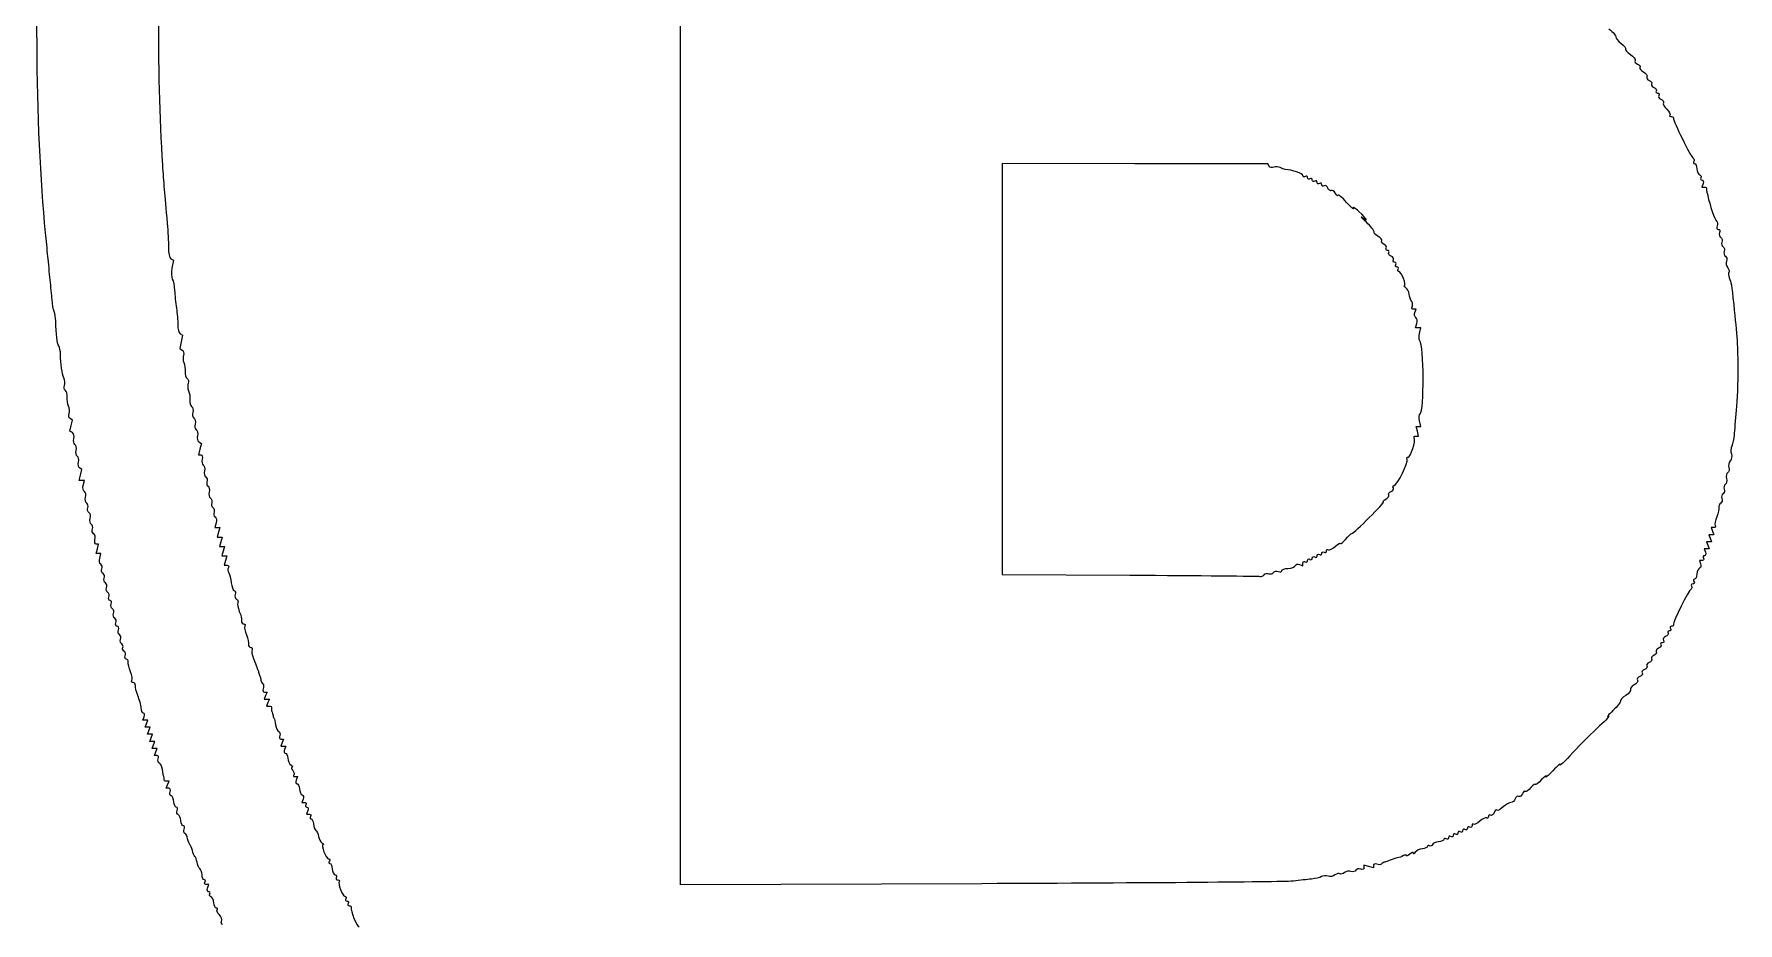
# Model space of a CAD drawing. Extents: x 13 to 550, y 14 to 551.
# Drawn here: x 13.2 to 217.9, y 174.6 to 281.4 of the extents above; entities that cross this region are included whole.
import ezdxf

# ---------------------------------------------------------------- set-up
doc = ezdxf.new("R2010")
doc.units = 0
doc.layers.get('0').update_dxf_attribs({"linetype": 'CONTINUOUS'})

msp = doc.modelspace()

# ---------------------------------------------------------------- linework, layer by layer
at = {"color": 7}
for p, q in [((90.875556, 179.186191), (90.875556, 284.465313)), ((145.48435, 265.839279), (129.54, 265.875206)), ((129.54, 265.875206), (129.54, 241.172266)), ((161.428701, 265.803324), (145.48435, 265.839279)), ((161.599564, 265.526859), (161.428701, 265.803324)), ((213.744282, 263.454444), (213.581832, 263.031111)), ((213.581832, 263.031111), (213.894249, 263.031111)), ((29.640609, 254.418846), (29.932878, 254.238196)), ((29.932878, 254.238196), (29.755135, 253.290747)), ((179.271501, 248.355556), (178.942427, 248.355556)), ((179.11252, 247.941253), (179.271501, 248.355556)), ((179.173073, 246.097778), (179.344684, 246.638459)), ((179.50491, 246.097778), (179.173073, 246.097778)), ((179.836747, 246.097778), (179.50491, 246.097778)), ((179.670179, 245.434132), (179.836747, 246.097778)), ((30.865659, 244.427728), (30.70536, 243.626245)), ((30.745571, 245.402523), (31.025959, 245.229239)), ((31.025959, 245.229239), (30.865659, 244.427728)), ((30.70536, 243.626245), (31.003689, 243.441869)), ((129.54, 241.172266), (129.54, 216.469299)), ((17.495706, 233.7146), (17.660721, 234.372065)), ((17.803551, 233.524326), (17.495706, 233.7146)), ((17.825735, 235.02953), (17.532971, 235.210463)), ((17.660721, 234.372065), (17.825735, 235.02953)), ((179.411559, 233.68), (179.263954, 234.244444)), ((179.263954, 234.244444), (179.550351, 234.244444)), ((179.559164, 233.115556), (179.411559, 233.68)), ((179.550351, 234.244444), (179.836747, 234.244444)), ((179.836747, 234.244444), (179.664004, 234.9327)), ((33.131554, 231.546033), (32.958811, 230.857778)), ((32.996451, 232.424563), (33.304297, 232.234288)), ((33.304297, 232.234288), (33.131554, 231.546033)), ((179.22737, 233.115556), (179.559164, 233.115556)), ((32.958811, 230.857778), (33.245208, 230.857778)), ((18.615913, 227.753333), (18.785268, 228.428098)), ((18.936428, 227.753333), (18.615913, 227.753333)), ((18.954624, 229.102864), (18.676029, 229.275047)), ((18.785268, 228.428098), (18.954624, 229.102864)), ((19.256943, 227.753333), (18.936428, 227.753333)), ((19.109411, 227.189171), (19.256943, 227.753333)), ((35.077259, 222.673051), (34.929727, 222.108889)), ((34.929727, 222.108889), (35.218443, 222.108889)), ((35.359554, 221.544444), (35.211949, 220.98)), ((35.218443, 222.108889), (35.50716, 222.108889)), ((35.50716, 222.108889), (35.359554, 221.544444)), ((214.73206, 221.262222), (214.428499, 221.262222)), ((214.428499, 221.262222), (214.590949, 220.838889)), ((215.039795, 222.108889), (214.710721, 222.108889)), ((214.710721, 222.108889), (214.873171, 221.685556)), ((215.035618, 221.262222), (214.73206, 221.262222)), ((214.873171, 221.685556), (215.035618, 221.262222)), ((20.655065, 219.004444), (20.802671, 219.568889)), ((20.950276, 220.133333), (20.66156, 220.133333)), ((20.802671, 219.568889), (20.950276, 220.133333)), ((35.211949, 220.98), (35.500666, 220.98)), ((35.641777, 220.415556), (35.494172, 219.851111)), ((35.494172, 219.851111), (35.782888, 219.851111)), ((35.500666, 220.98), (35.789382, 220.98)), ((35.789382, 220.98), (35.641777, 220.415556)), ((35.923999, 219.286667), (35.776394, 218.722222)), ((35.782888, 219.851111), (36.071604, 219.851111)), ((36.071604, 219.851111), (35.923999, 219.286667)), ((214.167616, 219.568889), (213.864055, 219.568889)), ((213.864055, 219.568889), (214.026504, 219.145556)), ((214.449838, 220.415556), (214.146277, 220.415556)), ((214.146277, 220.415556), (214.308727, 219.992222)), ((214.471174, 219.568889), (214.167616, 219.568889)), ((214.308727, 219.992222), (214.471174, 219.568889)), ((214.753396, 220.415556), (214.449838, 220.415556)), ((214.590949, 220.838889), (214.753396, 220.415556)), ((20.943782, 219.004444), (20.655065, 219.004444)), ((21.232499, 219.004444), (20.943782, 219.004444)), ((21.084966, 218.440282), (21.232499, 219.004444)), ((35.776394, 218.722222), (36.06511, 218.722222)), ((36.206221, 218.157778), (36.058616, 217.593333)), ((36.058616, 217.593333), (36.390411, 217.593333)), ((36.06511, 218.722222), (36.353826, 218.722222)), ((36.353826, 218.722222), (36.206221, 218.157778)), ((165.259345, 217.688386), (165.664444, 217.532938)), ((165.664444, 217.532938), (165.664444, 217.862009)), ((213.628684, 218.157778), (213.29961, 218.157778)), ((213.29961, 218.157778), (213.455061, 217.752676)), ((129.54, 216.469299), (144.850556, 216.393832)), ((161.000161, 216.452111), (161.000161, 216.452111)), ((41.024285, 201.93), (40.861835, 201.506667)), ((40.861835, 201.506667), (41.165396, 201.506667)), ((40.883174, 202.353333), (41.186732, 202.353333)), ((41.186732, 202.353333), (41.024285, 201.93)), ((41.306507, 201.083333), (41.144057, 200.66)), ((41.144057, 200.66), (41.456475, 200.66)), ((41.165396, 201.506667), (41.468954, 201.506667)), ((41.468954, 201.506667), (41.306507, 201.083333)), ((26.264385, 198.966667), (26.426833, 199.39)), ((26.567944, 198.966667), (26.264385, 198.966667)), ((26.871503, 198.966667), (26.567944, 198.966667)), ((26.709055, 198.543333), (26.871503, 198.966667)), ((26.546607, 198.12), (26.709055, 198.543333)), ((26.850166, 198.12), (26.546607, 198.12)), ((26.828829, 197.273333), (26.991277, 197.696667)), ((27.132388, 197.273333), (26.828829, 197.273333)), ((27.153726, 198.12), (26.850166, 198.12)), ((26.991277, 197.696667), (27.153726, 198.12)), ((27.111051, 196.426667), (27.273499, 196.85)), ((27.435948, 197.273333), (27.132388, 197.273333)), ((27.273499, 196.85), (27.435948, 197.273333)), ((42.85873, 196.708889), (43.162288, 196.708889)), ((43.162288, 196.708889), (42.999841, 196.285556)), ((27.414611, 196.426667), (27.111051, 196.426667)), ((27.393273, 195.58), (27.555722, 196.003333)), ((27.696833, 195.58), (27.393273, 195.58)), ((27.71817, 196.426667), (27.414611, 196.426667)), ((27.555722, 196.003333), (27.71817, 196.426667)), ((27.675496, 194.733333), (27.837944, 195.156667)), ((27.979055, 194.733333), (27.675496, 194.733333)), ((28.000392, 195.58), (27.696833, 195.58)), ((27.837944, 195.156667), (28.000392, 195.58)), ((42.999841, 196.285556), (42.837391, 195.862222)), ((42.837391, 195.862222), (43.140952, 195.862222)), ((43.140952, 195.862222), (43.44451, 195.862222)), ((43.44451, 195.862222), (43.282063, 195.438889)), ((29.086604, 190.782222), (29.249051, 191.205556)), ((29.390162, 190.782222), (29.086604, 190.782222)), ((29.411501, 191.628889), (29.099084, 191.628889)), ((29.249051, 191.205556), (29.411501, 191.628889)), ((44.53522, 192.193333), (44.855621, 192.193333)), ((44.855621, 192.193333), (44.693174, 191.77)), ((45.532842, 189.493991), (45.377391, 189.088889)), ((45.377391, 189.088889), (45.706465, 189.088889)), ((46.104285, 188.101111), (45.941835, 187.677778)), ((45.941835, 187.677778), (46.270909, 187.677778)), ((173.566667, 181.386988), (173.002222, 181.53459)), ((173.002222, 181.53459), (173.002222, 181.228294)), ((174.131111, 181.239358), (173.566667, 181.386988)), ((174.131111, 181.525362), (174.131111, 181.239358)), ((34.209279, 179.211111), (33.880205, 179.211111)), ((34.046829, 178.787778), (34.209279, 179.211111)), ((127.070556, 179.321855), (90.875556, 179.186191))]:
    msp.add_line(p, q, dxfattribs=at)
for points in [[(14.575561, 257.527778), (13.324402, 270.057993), (13.198528, 290.179486), (14.287786, 303.53)], [(28.897851, 302.542222), (28.004245, 292.636169), (27.883746, 276.723038), (28.618962, 265.712222)], [(202.423133, 282.061384), (202.92802, 281.634212), (203.311797, 281.185422), (203.275966, 281.064123)], [(203.275966, 281.064123), (203.240135, 280.942824), (203.521578, 280.599134), (203.901396, 280.300374)], [(203.901396, 280.300374), (204.28121, 280.001585), (204.521757, 279.686935), (204.435941, 279.60114)], [(204.435941, 279.60114), (204.350129, 279.515316), (204.607343, 279.230554), (205.007535, 278.968341)], [(205.007535, 278.968341), (205.407726, 278.706128), (205.664695, 278.377594), (205.578577, 278.23826)], [(205.578577, 278.23826), (205.49246, 278.098899), (205.619821, 277.908992), (205.861601, 277.816225)], [(205.861601, 277.816225), (206.103384, 277.723431), (206.234874, 277.540212), (206.153808, 277.409035)], [(206.153808, 277.409035), (206.07274, 277.277858), (206.267527, 277.030801), (206.586667, 276.86)], [(206.586667, 276.86), (206.905806, 276.689199), (207.091813, 276.427946), (207.000018, 276.279412)], [(207.000018, 276.279412), (206.908219, 276.130879), (207.030932, 275.933436), (207.272712, 275.84067)], [(207.272712, 275.84067), (207.514495, 275.747875), (207.641495, 275.557375), (207.554934, 275.417336)], [(207.554934, 275.417336), (207.468377, 275.27727), (207.595377, 275.08677), (207.837157, 274.994003)], [(207.837157, 274.994003), (208.078939, 274.901208), (208.206492, 274.711612), (208.120612, 274.572645)], [(208.120612, 274.572645), (208.034732, 274.433679), (208.106445, 274.32), (208.28, 274.32)], [(208.28, 274.32), (208.453544, 274.32), (208.516488, 274.192097), (208.419878, 274.035774)], [(208.419878, 274.035774), (208.32327, 273.879479), (208.442032, 273.675658), (208.683823, 273.582892)], [(208.683823, 273.582892), (208.925606, 273.490097), (209.056021, 273.305129), (208.97364, 273.171835)], [(208.97364, 273.171835), (208.891259, 273.038542), (209.071904, 272.681418), (209.375076, 272.378255)], [(209.375076, 272.378255), (209.678247, 272.075092), (209.852212, 271.752963), (209.761667, 271.662398)], [(209.761667, 271.662398), (209.671121, 271.571861), (209.745213, 271.497778), (209.926295, 271.497778)], [(209.926295, 271.497778), (210.107389, 271.497778), (210.228109, 271.402528), (210.194562, 271.286111)], [(210.194562, 271.286111), (210.114512, 271.00832), (212.305708, 266.586998), (212.584273, 266.464232)], [(212.584273, 266.464232), (212.702414, 266.412162), (212.727286, 266.253412), (212.639546, 266.111454)], [(28.618962, 265.712222), (28.763829, 263.542667), (28.861063, 262.345763), (29.192138, 258.656667)], [(162.190681, 265.411684), (161.959541, 265.322981), (161.693538, 265.374826), (161.599564, 265.526859)], [(162.938246, 265.367826), (162.758227, 265.480631), (162.421821, 265.500386), (162.190681, 265.411684)], [(163.547778, 265.147213), (163.392556, 265.15568), (163.118267, 265.254994), (162.938246, 265.367826)], [(165.664444, 264.403134), (165.664444, 264.644322), (164.360789, 265.102594), (163.547778, 265.147213)], [(165.946667, 264.301111), (165.791444, 264.205184), (165.664444, 264.251101), (165.664444, 264.403134)], [(166.228889, 264.16), (166.228889, 264.333538), (166.101889, 264.397038), (165.946667, 264.301111)], [(166.511111, 264.018889), (166.355889, 263.922962), (166.228889, 263.986462), (166.228889, 264.16)], [(166.793333, 263.877778), (166.793333, 264.051316), (166.666333, 264.114816), (166.511111, 264.018889)], [(212.639546, 266.111454), (212.551809, 265.969496), (212.58749, 265.853333), (212.718842, 265.853333)], [(212.718842, 265.853333), (212.850194, 265.853333), (212.979045, 265.569474), (213.005179, 265.22251)], [(213.005179, 265.22251), (213.031313, 264.875574), (213.186131, 264.547209), (213.349219, 264.492853)], [(213.349219, 264.492853), (213.512304, 264.438497), (213.573953, 264.277856), (213.486213, 264.135898)], [(213.486213, 264.135898), (213.398475, 263.99394), (213.457197, 263.877778), (213.616709, 263.877778)], [(167.075556, 263.736667), (166.920333, 263.640739), (166.793333, 263.704239), (166.793333, 263.877778)], [(167.357778, 263.595556), (167.357778, 263.769094), (167.230778, 263.832594), (167.075556, 263.736667)], [(167.64, 263.454444), (167.484778, 263.358517), (167.357778, 263.422017), (167.357778, 263.595556)], [(167.922222, 263.313333), (167.922222, 263.486872), (167.795222, 263.550372), (167.64, 263.454444)], [(168.206437, 263.173464), (168.05012, 263.076831), (167.922222, 263.139795), (167.922222, 263.313333)], [(168.659344, 262.909502), (168.566564, 263.151281), (168.362757, 263.270069), (168.206437, 263.173464)], [(169.063337, 262.615341), (168.933921, 262.53536), (168.752122, 262.667722), (168.659344, 262.909502)], [(169.589628, 262.260927), (169.429585, 262.535839), (169.192756, 262.695323), (169.063337, 262.615341)], [(169.893395, 262.043333), (169.886368, 261.888111), (169.74967, 261.986042), (169.589628, 262.260927)], [(170.910205, 261.196667), (170.357989, 261.817556), (169.900425, 262.198556), (169.893395, 262.043333)], [(213.616709, 263.877778), (213.776221, 263.877778), (213.833628, 263.687278), (213.744282, 263.454444)], [(213.894249, 263.031111), (214.06608, 263.031111), (214.191627, 262.935861), (214.173246, 262.819444)], [(214.173246, 262.819444), (214.154873, 262.703028), (214.170706, 262.512528), (214.208524, 262.396111)], [(214.208524, 262.396111), (214.246308, 262.279694), (214.296157, 262.089194), (214.319296, 261.972778)], [(171.709024, 260.491111), (171.82189, 260.258278), (171.462421, 260.575778), (170.910205, 261.196667)], [(172.394129, 260.08553), (171.904454, 260.541431), (171.596157, 260.723944), (171.709024, 260.491111)], [(172.790556, 259.358892), (173.569226, 258.810224), (173.368248, 259.178608), (172.394129, 260.08553)], [(214.319296, 261.972778), (214.522033, 260.952827), (215.176944, 259.036905), (215.361943, 258.922576)], [(29.192138, 258.656667), (29.275721, 257.725333), (29.345057, 256.431457), (29.346223, 255.781415)], [(173.284444, 258.811183), (172.741167, 259.30383), (172.518917, 259.550323), (172.790556, 259.358892)], [(174.204475, 257.659463), (174.241737, 257.800235), (173.827722, 258.318508), (173.284444, 258.811183)], [(215.434147, 258.365413), (215.346706, 258.137547), (215.411767, 257.951111), (215.578727, 257.951111)], [(215.361943, 258.922576), (215.489093, 258.844006), (215.521585, 258.59328), (215.434147, 258.365413)], [(14.853212, 254.705556), (14.778, 255.481667), (14.653057, 256.751667), (14.575561, 257.527778)], [(174.706269, 257.098715), (174.393022, 257.266355), (174.167216, 257.51869), (174.204475, 257.659463)], [(175.128414, 256.555409), (175.209482, 256.686586), (175.019516, 256.931075), (174.706269, 257.098715)], [(175.420621, 256.148219), (175.178839, 256.241014), (175.047348, 256.424232), (175.128414, 256.555409)], [(175.684567, 255.695337), (175.781174, 255.851632), (175.662412, 256.055453), (175.420621, 256.148219)], [(215.578727, 257.951111), (215.745684, 257.951111), (215.814114, 257.773452), (215.730791, 257.556339)], [(215.730791, 257.556339), (215.64747, 257.339197), (215.709398, 257.081133), (215.868433, 256.982835)], [(215.868433, 256.982835), (216.02746, 256.884565), (216.09096, 256.630565), (216.009545, 256.41839)], [(216.009545, 256.41839), (215.928132, 256.206244), (215.991623, 255.952244), (216.150656, 255.853946)], [(15.134829, 251.883333), (15.055153, 252.659444), (14.928425, 253.929444), (14.853212, 254.705556)], [(29.346223, 255.781415), (29.347352, 255.131344), (29.479861, 254.518188), (29.640609, 254.418846)], [(175.824444, 255.411111), (175.6509, 255.411111), (175.587956, 255.539014), (175.684567, 255.695337)], [(175.983832, 255.158466), (176.069712, 255.297432), (175.998, 255.411111), (175.824444, 255.411111)], [(176.267288, 254.737108), (176.025505, 254.829903), (175.897952, 255.0195), (175.983832, 255.158466)], [(176.531233, 254.284226), (176.627841, 254.440521), (176.509079, 254.644342), (176.267288, 254.737108)], [(176.671111, 254), (176.497567, 254), (176.434623, 254.127903), (176.531233, 254.284226)], [(176.812222, 253.717778), (176.908155, 253.873), (176.844655, 254), (176.671111, 254)], [(216.150656, 255.853946), (216.309682, 255.755676), (216.373182, 255.501676), (216.291767, 255.289502)], [(216.291767, 255.289502), (216.210354, 255.077355), (216.273846, 254.823355), (216.432878, 254.725057)], [(216.432878, 254.725057), (216.591904, 254.626787), (216.649853, 254.358309), (216.561656, 254.128468)], [(216.561656, 254.128468), (216.473459, 253.898626), (216.541392, 253.541784), (216.712645, 253.335451)], [(15.358908, 249.484444), (15.315341, 250.027722), (15.214506, 251.107222), (15.134829, 251.883333)], [(29.755135, 253.290747), (29.657373, 252.769652), (29.681266, 252.176308), (29.808224, 251.972205)], [(29.808224, 251.972205), (29.935181, 251.768102), (30.060951, 251.156611), (30.087711, 250.613333)], [(176.953333, 253.435556), (176.779789, 253.435556), (176.716289, 253.562556), (176.812222, 253.717778)], [(177.094444, 253.153333), (177.190377, 253.308556), (177.126877, 253.435556), (176.953333, 253.435556)], [(177.191292, 252.871111), (177.042092, 252.871111), (176.998511, 252.998111), (177.094444, 253.153333)], [(177.855874, 251.17346), (178.160511, 251.180233), (177.498542, 252.871111), (177.191292, 252.871111)], [(216.712645, 253.335451), (216.883886, 253.129119), (216.945904, 252.882202), (216.850465, 252.786755)], [(216.850465, 252.786755), (216.755023, 252.691307), (216.776907, 252.385491), (216.899092, 252.107164)], [(216.899092, 252.107164), (217.120504, 251.602804), (217.165871, 251.327243), (217.423788, 248.92)], [(30.087711, 250.613333), (30.114466, 250.070056), (30.211536, 249.117556), (30.303411, 248.496667)], [(178.004541, 250.949545), (177.814433, 251.070308), (177.747532, 251.171089), (177.855874, 251.17346)], [(178.436039, 250.177752), (178.388823, 250.481451), (178.194648, 250.828754), (178.004541, 250.949545)], [(178.742044, 249.272778), (178.620956, 249.466806), (178.483254, 249.874052), (178.436039, 250.177752)], [(15.609159, 248.073333), (15.515088, 248.306167), (15.402475, 248.941167), (15.358908, 249.484444)], [(15.798079, 246.944444), (15.788243, 247.3325), (15.703229, 247.8405), (15.609159, 248.073333)], [(30.303411, 248.496667), (30.395285, 247.875778), (30.46927, 246.964595), (30.467819, 246.471779)], [(178.942427, 248.355556), (178.761438, 248.355556), (178.691845, 248.482556), (178.787778, 248.637778)], [(178.787778, 248.637778), (178.883711, 248.793), (178.863128, 249.07875), (178.742044, 249.272778)], [(179.234917, 247.353074), (179.08016, 247.448719), (179.025082, 247.713387), (179.11252, 247.941253)], [(217.423788, 248.92), (217.825252, 245.17302), (217.919204, 243.726152), (217.92775, 241.158889)], [(16.163056, 243.938834), (15.97102, 244.244029), (15.838957, 245.331573), (15.798079, 246.944444)], [(30.467819, 246.471779), (30.466408, 245.97899), (30.591356, 245.49783), (30.745571, 245.402523)], [(179.344684, 246.638459), (179.43907, 246.935865), (179.389673, 247.257429), (179.234917, 247.353074)], [(16.375703, 242.951056), (16.371052, 243.315857), (16.275361, 243.760357), (16.163056, 243.938834)], [(179.710139, 244.562291), (179.596548, 244.676789), (179.578567, 245.069106), (179.670179, 245.434132)], [(179.752842, 235.78264), (180.251224, 236.090658), (180.212481, 244.055928), (179.710139, 244.562291)], [(16.776236, 240.100556), (16.553957, 240.605338), (16.390807, 241.766429), (16.375703, 242.951056)], [(31.003689, 243.441869), (31.16777, 243.340438), (31.230477, 243.071057), (31.143039, 242.843191)], [(31.143039, 242.843191), (31.055598, 242.615325), (31.08003, 242.206639), (31.197327, 241.935)], [(31.197327, 241.935), (31.314624, 241.663361), (31.384212, 241.167497), (31.351968, 240.833063)], [(16.834743, 239.192364), (16.922182, 239.420231), (16.895854, 239.828917), (16.776236, 240.100556)], [(31.351968, 240.833063), (31.319721, 240.49863), (31.422292, 240.145316), (31.579902, 240.047921)], [(31.579902, 240.047921), (31.737509, 239.950498), (31.794921, 239.684391), (31.707483, 239.456524)], [(217.92775, 241.158889), (217.932914, 239.606667), (217.847971, 237.384167), (217.738983, 236.22)], [(16.962324, 238.600968), (16.804715, 238.698391), (16.747304, 238.964498), (16.834743, 239.192364)], [(17.190258, 237.815826), (17.222503, 238.150259), (17.119933, 238.503573), (16.962324, 238.600968)], [(17.344899, 236.713889), (17.227601, 236.985528), (17.158013, 237.481392), (17.190258, 237.815826)], [(31.707483, 239.456524), (31.620042, 239.228658), (31.644474, 238.819972), (31.761771, 238.548333)], [(31.761771, 238.548333), (31.879069, 238.276694), (31.948656, 237.78083), (31.916412, 237.446397)], [(17.532971, 235.210463), (17.371951, 235.309974), (17.311748, 235.577832), (17.399187, 235.805698)], [(17.399187, 235.805698), (17.486626, 236.033564), (17.462196, 236.44225), (17.344899, 236.713889)], [(31.916412, 237.446397), (31.884166, 237.111963), (31.980361, 236.7626), (32.130176, 236.670003)], [(32.130176, 236.670003), (32.279991, 236.577406), (32.339926, 236.262108), (32.263365, 235.969358)], [(32.263365, 235.969358), (32.186804, 235.676581), (32.250298, 235.359081), (32.404476, 235.263803)], [(179.664004, 234.9327), (179.568994, 235.311244), (179.608974, 235.693712), (179.752842, 235.78264)], [(217.738983, 236.22), (217.629991, 235.055833), (217.508946, 233.722333), (217.469997, 233.256667)], [(17.972193, 232.801753), (18.048754, 233.09453), (17.97287, 233.419678), (17.803551, 233.524326)], [(32.404476, 235.263803), (32.558649, 235.168496), (32.622149, 234.850996), (32.545587, 234.558247)], [(32.545587, 234.558247), (32.469026, 234.26547), (32.53252, 233.94797), (32.686698, 233.852692)], [(32.686698, 233.852692), (32.840871, 233.757385), (32.904371, 233.439885), (32.827809, 233.147136)], [(18.113304, 232.096197), (17.959131, 232.191504), (17.895631, 232.509004), (17.972193, 232.801753)], [(18.254415, 231.390642), (18.330977, 231.683419), (18.267476, 232.000919), (18.113304, 232.096197)], [(18.395526, 230.685086), (18.241353, 230.780392), (18.177853, 231.097892), (18.254415, 231.390642)], [(32.827809, 233.147136), (32.751248, 232.854359), (32.827245, 232.529211), (32.996451, 232.424563)], [(178.300436, 230.575556), (178.608411, 230.575556), (179.243815, 232.552099), (179.041219, 232.8799)], [(179.041219, 232.8799), (178.961116, 233.009525), (179.044888, 233.115556), (179.22737, 233.115556)], [(217.183837, 231.916111), (217.065403, 231.644472), (217.047778, 231.215636), (217.144673, 230.963131)], [(217.469997, 233.256667), (217.431044, 232.791), (217.302272, 232.18775), (217.183837, 231.916111)], [(18.536637, 229.97953), (18.613199, 230.272308), (18.549698, 230.589808), (18.395526, 230.685086)], [(18.676029, 229.275047), (18.522802, 229.369761), (18.460076, 229.686781), (18.536637, 229.97953)], [(33.245208, 230.857778), (33.402727, 230.857778), (33.468931, 230.618115), (33.392327, 230.325196)], [(33.392327, 230.325196), (33.315727, 230.03225), (33.379204, 229.714637), (33.533365, 229.619358)], [(33.533365, 229.619358), (33.687537, 229.524052), (33.751037, 229.206552), (33.674476, 228.913803)], [(176.629212, 227.188889), (176.984287, 227.188889), (178.395243, 230.015175), (178.198825, 230.332986)], [(178.198825, 230.332986), (178.116371, 230.466392), (178.162097, 230.575556), (178.300436, 230.575556)], [(216.843878, 229.318199), (216.932075, 229.088357), (216.871705, 228.818412), (216.709755, 228.718308)], [(217.002185, 230.120049), (216.826919, 229.908862), (216.755681, 229.548041), (216.843878, 229.318199)], [(217.144673, 230.963131), (217.241572, 230.710599), (217.177451, 230.331236), (217.002185, 230.120049)], [(33.674476, 228.913803), (33.597915, 228.621026), (33.667787, 228.299574), (33.829758, 228.19947)], [(33.829758, 228.19947), (33.991722, 228.099366), (34.05763, 227.843898), (33.976214, 227.631724)], [(33.976214, 227.631724), (33.894801, 227.419577), (33.951915, 227.1695), (34.103158, 227.076056)], [(216.41871, 227.301721), (216.267476, 227.208278), (216.210354, 226.9582), (216.291767, 226.746054)], [(216.554473, 228.003975), (216.631035, 227.711226), (216.569939, 227.395193), (216.41871, 227.301721)], [(216.709755, 228.718308), (216.547787, 228.618203), (216.477912, 228.296752), (216.554473, 228.003975)], [(19.242193, 226.451753), (19.08802, 226.547059), (19.028268, 226.878868), (19.109411, 227.189171)], [(19.383304, 225.746197), (19.459865, 226.038974), (19.396365, 226.356474), (19.242193, 226.451753)], [(19.519069, 225.043944), (19.367836, 225.137416), (19.306742, 225.453448), (19.383304, 225.746197)], [(34.103158, 227.076056), (34.254389, 226.982584), (34.315482, 226.666552), (34.238921, 226.373803)], [(34.238921, 226.373803), (34.162359, 226.081026), (34.232232, 225.759574), (34.394202, 225.65947)], [(34.394202, 225.65947), (34.556167, 225.559366), (34.622074, 225.303898), (34.540658, 225.091724)], [(171.539543, 221.403333), (171.801762, 221.403333), (175.597007, 225.212289), (175.34437, 225.221913)], [(175.34437, 225.221913), (175.220356, 225.226711), (175.343806, 225.361444), (175.618713, 225.521492)], [(175.618713, 225.521492), (175.893617, 225.681512), (176.053095, 225.918353), (175.973113, 226.04778)], [(175.973113, 226.04778), (175.893129, 226.177179), (176.025505, 226.358986), (176.267288, 226.451781)], [(176.267288, 226.451781), (176.509068, 226.544547), (176.627841, 226.748368), (176.531233, 226.904663)], [(176.531233, 226.904663), (176.434623, 227.060986), (176.478712, 227.188889), (176.629212, 227.188889)], [(216.009545, 225.617165), (216.09096, 225.40499), (216.032743, 225.154264), (215.880191, 225.059974)], [(216.150656, 226.18161), (215.991632, 226.083312), (215.928132, 225.829312), (216.009545, 225.617165)], [(216.291767, 226.746054), (216.373182, 226.533879), (216.309688, 226.279879), (216.150656, 226.18161)], [(19.64601, 224.488276), (19.727424, 224.700423), (19.670301, 224.9505), (19.519069, 225.043944)], [(19.792468, 223.92053), (19.630502, 224.020634), (19.564596, 224.276102), (19.64601, 224.488276)], [(19.947748, 223.206197), (20.02431, 223.498974), (19.954434, 223.820426), (19.792468, 223.92053)], [(20.083513, 222.503944), (19.932281, 222.597416), (19.871187, 222.913448), (19.947748, 223.206197)], [(34.540658, 225.091724), (34.459246, 224.879577), (34.522737, 224.625577), (34.68177, 224.527279)], [(34.68177, 224.527279), (34.840796, 224.42901), (34.904296, 224.17501), (34.822881, 223.962835)], [(34.822881, 223.962835), (34.741468, 223.750688), (34.798581, 223.500611), (34.949824, 223.407168)], [(34.949824, 223.407168), (35.101056, 223.313696), (35.158401, 222.983354), (35.077259, 222.673051)], [(215.378795, 223.425766), (215.197571, 222.985866), (215.121199, 222.509616), (215.20908, 222.367433)], [(215.655553, 224.557054), (215.684563, 224.374738), (215.560021, 223.865638), (215.378795, 223.425766)], [(215.880191, 225.059974), (215.72763, 224.965683), (215.626544, 224.739369), (215.655553, 224.557054)], [(20.210455, 221.948276), (20.291869, 222.160423), (20.234746, 222.4105), (20.083513, 222.503944)], [(20.356912, 221.38053), (20.194947, 221.480634), (20.129041, 221.736102), (20.210455, 221.948276)], [(20.512119, 220.665915), (20.588721, 220.958862), (20.518879, 221.280426), (20.356912, 221.38053)], [(170.785649, 220.697778), (171.108426, 221.085833), (171.44768, 221.403333), (171.539543, 221.403333)], [(215.20908, 222.367433), (215.296964, 222.225221), (215.220793, 222.108889), (215.039795, 222.108889)], [(20.66156, 220.133333), (20.502766, 220.133333), (20.435518, 220.372996), (20.512119, 220.665915)], [(167.922222, 219.004444), (167.922222, 219.177983), (168.049222, 219.241483), (168.204444, 219.145556)], [(168.204444, 219.145556), (168.359667, 219.049628), (168.486667, 219.113128), (168.486667, 219.286667)], [(168.486667, 219.286667), (168.486667, 219.460205), (168.594433, 219.535587), (168.726149, 219.454194)], [(168.726149, 219.454194), (168.857862, 219.372801), (169.238862, 219.560733), (169.572816, 219.871854)], [(169.572816, 219.871854), (169.906767, 220.182976), (170.184225, 220.337352), (170.18939, 220.214896)], [(170.18939, 220.214896), (170.194554, 220.092411), (170.462871, 220.309722), (170.785649, 220.697778)], [(214.026504, 219.145556), (214.11585, 218.912722), (214.058444, 218.722222), (213.898932, 218.722222)], [(21.212402, 217.706166), (21.06117, 217.799638), (21.003824, 218.129979), (21.084966, 218.440282)], [(21.339344, 217.150498), (21.420758, 217.362645), (21.363635, 217.612722), (21.212402, 217.706166)], [(21.480455, 216.586054), (21.32143, 216.684324), (21.25793, 216.938324), (21.339344, 217.150498)], [(36.390411, 217.593333), (36.572896, 217.593333), (36.643714, 217.466333), (36.547781, 217.311111)], [(36.547781, 217.311111), (36.451848, 217.155889), (36.46792, 216.875896), (36.583499, 216.688868)], [(163.124645, 216.928136), (163.124752, 217.061175), (163.470102, 217.190038), (163.892086, 217.214563)], [(163.892086, 217.214563), (164.314073, 217.239116), (164.703187, 217.39067), (164.75679, 217.55148)], [(164.75679, 217.55148), (164.810389, 217.71229), (165.03654, 217.773899), (165.259345, 217.688386)], [(165.664444, 217.862009), (165.664444, 218.042998), (165.791444, 218.112594), (165.946667, 218.016667)], [(165.946667, 218.016667), (166.101889, 217.920739), (166.228889, 217.984239), (166.228889, 218.157778)], [(166.228889, 218.157778), (166.228889, 218.331316), (166.355889, 218.394816), (166.511111, 218.298889)], [(166.511111, 218.298889), (166.666333, 218.202962), (166.793333, 218.266462), (166.793333, 218.44)], [(166.793333, 218.44), (166.793333, 218.613538), (166.920333, 218.677038), (167.075556, 218.581111)], [(167.075556, 218.581111), (167.230778, 218.485184), (167.357778, 218.548684), (167.357778, 218.722222)], [(167.357778, 218.722222), (167.357778, 218.895761), (167.484778, 218.959261), (167.64, 218.863333)], [(167.64, 218.863333), (167.795222, 218.767406), (167.922222, 218.830906), (167.922222, 219.004444)], [(213.331606, 217.25461), (213.178207, 217.203472), (213.031316, 216.877759), (213.005179, 216.530823)], [(213.455061, 217.752676), (213.54056, 217.529862), (213.485005, 217.305749), (213.331606, 217.25461)], [(213.783333, 218.44), (213.879266, 218.284778), (213.809665, 218.157778), (213.628684, 218.157778)], [(213.898932, 218.722222), (213.73942, 218.722222), (213.6874, 218.595222), (213.783333, 218.44)], [(21.621566, 216.02161), (21.70298, 216.233756), (21.639479, 216.487756), (21.480455, 216.586054)], [(21.762677, 215.457165), (21.603652, 215.555435), (21.540152, 215.809435), (21.621566, 216.02161)], [(21.903788, 214.892721), (21.985202, 215.104867), (21.921701, 215.358867), (21.762677, 215.457165)], [(36.583499, 216.688868), (36.699074, 216.501867), (36.835755, 215.962117), (36.887232, 215.489423)], [(36.887232, 215.489423), (36.938709, 215.016757), (37.098506, 214.590037), (37.242338, 214.541213)], [(144.850556, 216.393832), (153.271361, 216.352318), (160.312365, 216.287745), (160.497232, 216.250294)], [(160.497232, 216.250294), (160.682099, 216.212843), (160.908416, 216.303662), (161.000161, 216.452111)], [(161.000161, 216.452111), (161.091903, 216.60056), (161.340552, 216.655396), (161.552712, 216.574003)], [(161.552712, 216.574003), (161.764876, 216.492582), (162.018876, 216.555941), (162.117157, 216.715114)], [(162.117157, 216.715114), (162.215441, 216.874118), (162.482287, 216.932708), (162.710151, 216.845247)], [(162.710151, 216.845247), (162.938011, 216.757814), (163.124535, 216.795124), (163.124645, 216.928136)], [(212.513333, 215.335556), (212.339789, 215.335556), (212.269586, 215.219393), (212.357324, 215.077435)], [(212.357324, 215.077435), (212.445064, 214.935477), (212.41847, 214.776727), (212.298226, 214.724657)], [(212.654444, 215.617778), (212.750377, 215.462556), (212.686877, 215.335556), (212.513333, 215.335556)], [(212.718842, 215.9), (212.58749, 215.9), (212.558511, 215.773), (212.654444, 215.617778)], [(213.005179, 216.530823), (212.979045, 216.183859), (212.850194, 215.9), (212.718842, 215.9)], [(22.044899, 214.328276), (21.885874, 214.426546), (21.822374, 214.680546), (21.903788, 214.892721)], [(22.182542, 213.754772), (22.265864, 213.971914), (22.203923, 214.229978), (22.044899, 214.328276)], [(22.334608, 213.36), (22.16765, 213.36), (22.099221, 213.537659), (22.182542, 213.754772)], [(22.479187, 212.945698), (22.566626, 213.173564), (22.501565, 213.36), (22.334608, 213.36)], [(22.609344, 212.352721), (22.450319, 212.45099), (22.391748, 212.717832), (22.479187, 212.945698)], [(37.242338, 214.541213), (37.38617, 214.492388), (37.438827, 214.28298), (37.359353, 214.075857)], [(37.359353, 214.075857), (37.279879, 213.868762), (37.35258, 213.614198), (37.520922, 213.51017)], [(37.520922, 213.51017), (37.689259, 213.406115), (37.760506, 213.213442), (37.679255, 213.081955)], [(37.679255, 213.081955), (37.598, 212.950496), (37.679819, 212.483023), (37.86102, 212.043123)], [(212.298226, 214.724657), (212.017421, 214.603076), (210.111453, 210.747582), (210.193563, 210.467222)], [(22.750455, 211.788276), (22.831869, 212.000423), (22.768368, 212.254423), (22.609344, 212.352721)], [(22.891566, 211.223832), (22.732541, 211.322102), (22.669041, 211.576102), (22.750455, 211.788276)], [(23.029209, 210.650328), (23.11253, 210.86747), (23.05059, 211.125534), (22.891566, 211.223832)], [(37.86102, 212.043123), (38.042246, 211.603251), (38.164589, 211.084583), (38.13289, 210.890556)], [(38.13289, 210.890556), (38.101194, 210.696528), (38.215322, 210.537778), (38.386509, 210.537778)], [(23.181274, 210.255556), (23.014317, 210.255556), (22.945887, 210.433214), (23.029209, 210.650328)], [(23.325854, 209.841253), (23.413293, 210.06912), (23.348231, 210.255556), (23.181274, 210.255556)], [(23.45601, 209.248276), (23.296985, 209.346546), (23.238415, 209.613387), (23.325854, 209.841253)], [(23.597122, 208.683832), (23.678535, 208.895978), (23.615034, 209.149978), (23.45601, 209.248276)], [(38.386509, 210.537778), (38.557697, 210.537778), (38.625856, 210.421446), (38.537972, 210.279234)], [(38.537972, 210.279234), (38.450091, 210.13705), (38.526458, 209.6608), (38.707687, 209.220901)], [(38.707687, 209.220901), (38.888913, 208.781029), (39.011256, 208.262361), (38.979557, 208.068333)], [(209.248268, 209.017108), (209.006488, 208.924342), (208.887715, 208.720521), (208.984322, 208.564226)], [(209.531723, 209.438466), (209.617604, 209.2995), (209.49005, 209.109903), (209.248268, 209.017108)], [(209.691111, 209.691111), (209.517567, 209.691111), (209.445843, 209.577432), (209.531723, 209.438466)], [(209.832222, 209.973333), (209.928155, 209.818111), (209.864655, 209.691111), (209.691111, 209.691111)], [(209.956677, 210.255556), (209.792293, 210.255556), (209.736289, 210.128556), (209.832222, 209.973333)], [(210.193563, 210.467222), (210.227658, 210.350806), (210.12106, 210.255556), (209.956677, 210.255556)], [(23.723596, 208.128418), (23.572621, 208.221721), (23.515707, 208.471657), (23.597122, 208.683832)], [(23.847778, 207.715556), (23.930453, 207.849329), (23.874572, 208.035116), (23.723596, 208.128418)], [(24.003528, 207.283163), (23.835189, 207.387218), (23.765103, 207.581782), (23.847778, 207.715556)], [(24.1581, 206.699217), (24.241422, 206.916359), (24.171864, 207.179136), (24.003528, 207.283163)], [(38.979557, 208.068333), (38.94786, 207.874306), (39.061988, 207.715556), (39.233176, 207.715556)], [(39.233176, 207.715556), (39.404363, 207.715556), (39.472523, 207.599224), (39.384639, 207.457012)], [(39.384639, 207.457012), (39.296758, 207.314828), (39.373858, 206.838578), (39.556001, 206.398678)], [(208.119379, 207.182664), (208.205939, 207.042625), (208.078939, 206.852125), (207.837157, 206.75933)], [(208.401601, 207.605997), (208.159821, 207.51323), (208.032821, 207.32273), (208.119379, 207.182664)], [(208.685057, 208.027355), (208.770937, 207.888388), (208.643384, 207.698792), (208.401601, 207.605997)], [(208.844444, 208.28), (208.6709, 208.28), (208.599176, 208.166321), (208.685057, 208.027355)], [(208.984322, 208.564226), (209.080933, 208.407903), (209.017989, 208.28), (208.844444, 208.28)], [(24.292343, 206.304444), (24.135188, 206.304444), (24.074779, 206.482103), (24.1581, 206.699217)], [(24.520448, 205.951667), (24.552145, 206.145694), (24.449498, 206.304444), (24.292343, 206.304444)], [(24.792318, 204.799099), (24.611092, 205.238971), (24.488751, 205.757639), (24.520448, 205.951667)], [(24.962033, 203.740766), (25.049915, 203.88295), (24.973544, 204.3592), (24.792318, 204.799099)], [(39.556001, 206.398678), (39.738133, 205.958807), (39.913667, 205.503639), (39.946078, 205.387222)], [(39.946078, 205.387222), (39.978485, 205.270806), (40.036753, 205.112056), (40.075558, 205.034444)], [(40.075558, 205.034444), (40.114364, 204.956833), (40.177864, 204.766333), (40.216669, 204.611111)], [(206.708268, 205.065997), (206.466488, 204.97323), (206.339488, 204.78273), (206.426046, 204.642664)], [(206.99049, 205.48933), (207.07705, 205.349292), (206.95005, 205.158792), (206.708268, 205.065997)], [(207.272712, 205.912664), (207.030932, 205.819897), (206.903932, 205.629397), (206.99049, 205.48933)], [(207.554934, 206.335997), (207.641495, 206.195958), (207.514495, 206.005458), (207.272712, 205.912664)], [(207.837157, 206.75933), (207.595377, 206.666564), (207.468377, 206.476064), (207.554934, 206.335997)], [(25.113496, 203.482222), (24.942309, 203.482222), (24.87415, 203.598554), (24.962033, 203.740766)], [(25.367115, 203.129444), (25.398812, 203.323472), (25.284684, 203.482222), (25.113496, 203.482222)], [(25.664481, 201.93), (25.469232, 202.395667), (25.335418, 202.935417), (25.367115, 203.129444)], [(40.216669, 204.611111), (40.255475, 204.455889), (40.318975, 204.265389), (40.357781, 204.187778)], [(40.357781, 204.187778), (40.396586, 204.110167), (40.444211, 203.93025), (40.463614, 203.787954)], [(40.463614, 203.787954), (40.483003, 203.645685), (40.58539, 203.442768), (40.691113, 203.337047)], [(40.731474, 202.749065), (40.64795, 202.531416), (40.716206, 202.353333), (40.883174, 202.353333)], [(40.691113, 203.337047), (40.796834, 203.231327), (40.814998, 202.966743), (40.731474, 202.749065)], [(205.457778, 203.2), (205.138638, 203.029199), (204.94349, 202.782734), (205.024118, 202.652263)], [(205.871129, 203.780588), (205.962925, 203.632054), (205.776917, 203.370801), (205.457778, 203.2)], [(206.143823, 204.21933), (205.902044, 204.126564), (205.77933, 203.929121), (205.871129, 203.780588)], [(206.426046, 204.642664), (206.512606, 204.502625), (206.385606, 204.312125), (206.143823, 204.21933)], [(26.062518, 200.448531), (26.038846, 200.797668), (25.85973, 201.464333), (25.664481, 201.93)], [(41.456475, 200.66), (41.628306, 200.66), (41.753852, 200.56475), (41.735471, 200.448333)], [(203.836781, 201.279929), (203.874607, 201.161086), (203.461056, 200.644675), (202.917778, 200.132357)], [(204.469357, 201.955541), (204.083612, 201.702783), (203.798955, 201.398745), (203.836781, 201.279929)], [(205.024118, 202.652263), (205.104743, 202.52182), (204.855101, 202.208271), (204.469357, 201.955541)], [(26.34742, 199.813531), (26.214396, 199.813644), (26.08619, 200.099394), (26.062518, 200.448531)], [(26.426833, 199.39), (26.516179, 199.622833), (26.480443, 199.813418), (26.34742, 199.813531)], [(41.735471, 200.448333), (41.717098, 200.331917), (41.732931, 200.141417), (41.770749, 200.025)], [(41.770749, 200.025), (41.808533, 199.908583), (41.871197, 199.686333), (41.910003, 199.531111)], [(41.910003, 199.531111), (41.948808, 199.375889), (42.005871, 199.217139), (42.036808, 199.178333)], [(42.036808, 199.178333), (42.067745, 199.139528), (42.150792, 198.790278), (42.221359, 198.402222)], [(202.353333, 199.401656), (202.586167, 199.512089), (202.115711, 199.010101), (201.307878, 198.286144)], [(202.917778, 200.132357), (202.3745, 199.620039), (202.1205, 199.291222), (202.353333, 199.401656)], [(42.221359, 198.402222), (42.291923, 198.014167), (42.465851, 197.656704), (42.607865, 197.60788)], [(42.607865, 197.60788), (42.749879, 197.559055), (42.796119, 197.336805), (42.710619, 197.113991)], [(42.710619, 197.113991), (42.625123, 196.891176), (42.691767, 196.708889), (42.85873, 196.708889)], [(201.307878, 198.286144), (200.500042, 197.562188), (199.055211, 196.117408), (198.09714, 195.0755)], [(28.127163, 194.328232), (28.212661, 194.551046), (28.146013, 194.733333), (27.979055, 194.733333)], [(43.282063, 195.438889), (43.192714, 195.206056), (43.233176, 195.015556), (43.371973, 195.015556)], [(43.371973, 195.015556), (43.51077, 195.015556), (43.644995, 194.741236), (43.670251, 194.405956)], [(198.09714, 195.0755), (197.139069, 194.033592), (196.443501, 193.371611), (196.551434, 193.604444)], [(28.229918, 193.834343), (28.087904, 193.883167), (28.041665, 194.105417), (28.127163, 194.328232)], [(28.616425, 193.04), (28.545861, 193.428056), (28.371933, 193.785518), (28.229918, 193.834343)], [(28.799118, 192.193333), (28.769203, 192.270944), (28.686991, 192.651944), (28.616425, 193.04)], [(43.670251, 194.405956), (43.69551, 194.070676), (43.881283, 193.691623), (44.083089, 193.563607)], [(44.203781, 193.32654), (44.068357, 193.323718), (44.099006, 193.151788), (44.271887, 192.94348)], [(44.083089, 193.563607), (44.284892, 193.435591), (44.339202, 193.328911), (44.203781, 193.32654)], [(44.271887, 192.94348), (44.444768, 192.735172), (44.502651, 192.481172), (44.400518, 192.379036)], [(195.697873, 192.898889), (195.12048, 192.278), (194.740998, 191.9605), (194.854579, 192.193333)], [(196.551434, 193.604444), (196.659367, 193.837278), (196.275266, 193.519778), (195.697873, 192.898889)], [(28.820087, 191.840556), (28.83846, 191.956972), (28.829034, 192.115722), (28.799118, 192.193333)], [(29.099084, 191.628889), (28.927253, 191.628889), (28.801706, 191.724139), (28.820087, 191.840556)], [(29.538272, 190.37712), (29.623769, 190.599935), (29.557125, 190.782222), (29.390162, 190.782222)], [(44.400518, 192.379036), (44.298382, 192.276899), (44.358997, 192.193333), (44.53522, 192.193333)], [(44.693174, 191.77), (44.603825, 191.537167), (44.644287, 191.346667), (44.783084, 191.346667)], [(44.783084, 191.346667), (44.921881, 191.346667), (45.056826, 191.062808), (45.08296, 190.715844)], [(45.08296, 190.715844), (45.109093, 190.368908), (45.255987, 190.043195), (45.409386, 189.992056)], [(192.376123, 190.411298), (192.282897, 190.504516), (192.126822, 190.372831), (192.029292, 190.11869)], [(193.065646, 190.864772), (192.779636, 190.522126), (192.469349, 190.318051), (192.376123, 190.411298)], [(193.595055, 191.260363), (193.58989, 191.385444), (193.351658, 191.207418), (193.065646, 190.864772)], [(194.332767, 191.824808), (193.932189, 191.38931), (193.60022, 191.13531), (193.595055, 191.260363)], [(194.854579, 192.193333), (194.968162, 192.426167), (194.733347, 192.260333), (194.332767, 191.824808)], [(29.661728, 189.879055), (29.508329, 189.930193), (29.452773, 190.154306), (29.538272, 190.37712)], [(29.988154, 189.155268), (29.962021, 189.502203), (29.815127, 189.827916), (29.661728, 189.879055)], [(30.28803, 188.524444), (30.149233, 188.524444), (30.014288, 188.808304), (29.988154, 189.155268)], [(30.384939, 188.119343), (30.470435, 188.342157), (30.426827, 188.524444), (30.28803, 188.524444)], [(45.409386, 189.992056), (45.562785, 189.940918), (45.618341, 189.716805), (45.532842, 189.493991)], [(45.706465, 189.088889), (45.887454, 189.088889), (45.957047, 188.961889), (45.861114, 188.806667)], [(45.861114, 188.806667), (45.765181, 188.651444), (45.8172, 188.524444), (45.976712, 188.524444)], [(45.976712, 188.524444), (46.136224, 188.524444), (46.193631, 188.333944), (46.104285, 188.101111)], [(189.736592, 188.541434), (189.413402, 188.240331), (189.074944, 188.068006), (188.984464, 188.158487)], [(190.664132, 189.088889), (190.477177, 189.088889), (190.059781, 188.842537), (189.736592, 188.541434)], [(191.173368, 189.530115), (191.080246, 189.287432), (190.85109, 189.088889), (190.664132, 189.088889)], [(191.597322, 189.813946), (191.45727, 189.900504), (191.26649, 189.77277), (191.173368, 189.530115)], [(192.029292, 190.11869), (191.931764, 189.86452), (191.737378, 189.727388), (191.597322, 189.813946)], [(30.508394, 187.621277), (30.354995, 187.672416), (30.29944, 187.896528), (30.384939, 188.119343)], [(30.834821, 186.89749), (30.808687, 187.244426), (30.661793, 187.570138), (30.508394, 187.621277)], [(31.134696, 186.266667), (30.995899, 186.266667), (30.860955, 186.550526), (30.834821, 186.89749)], [(46.270909, 187.677778), (46.451898, 187.677778), (46.521491, 187.550778), (46.425558, 187.395556)], [(46.425558, 187.395556), (46.329625, 187.240333), (46.358604, 187.113333), (46.489956, 187.113333)], [(46.489956, 187.113333), (46.621308, 187.113333), (46.749439, 186.839013), (46.774695, 186.503733)], [(46.774695, 186.503733), (46.799954, 186.168453), (46.922227, 185.819203), (47.046422, 185.727622)], [(186.155598, 186.471814), (186.061463, 186.565935), (185.984444, 186.487336), (185.984444, 186.297034)], [(186.903893, 186.838336), (186.586467, 186.542624), (186.249733, 186.377665), (186.155598, 186.471814)], [(187.720518, 187.228028), (187.588804, 187.309421), (187.221323, 187.134077), (186.903893, 186.838336)], [(187.96, 187.395556), (187.96, 187.222017), (187.852233, 187.146636), (187.720518, 187.228028)], [(188.212651, 187.554955), (188.073693, 187.640835), (187.96, 187.569094), (187.96, 187.395556)], [(188.642625, 187.860912), (188.545097, 187.606742), (188.351606, 187.469074), (188.212651, 187.554955)], [(188.984464, 188.158487), (188.893983, 188.248967), (188.740155, 188.115053), (188.642625, 187.860912)], [(31.231606, 185.861565), (31.317102, 186.084379), (31.273493, 186.266667), (31.134696, 186.266667)], [(31.316668, 185.367676), (31.184384, 185.4165), (31.146107, 185.63875), (31.231606, 185.861565)], [(31.653593, 184.714444), (31.600566, 185.024889), (31.448951, 185.318852), (31.316668, 185.367676)], [(31.933459, 184.008889), (31.832556, 184.0865), (31.706617, 184.404), (31.653593, 184.714444)], [(47.046422, 185.727622), (47.170614, 185.636041), (47.316669, 185.307111), (47.370989, 184.996667)], [(47.370989, 184.996667), (47.425308, 184.686222), (47.615808, 184.33892), (47.794322, 184.224874)], [(181.966957, 184.363699), (181.620008, 184.337452), (181.291659, 184.182766), (181.237297, 184.01967)], [(182.597778, 184.650041), (182.597778, 184.518695), (182.313907, 184.389832), (181.966957, 184.363699)], [(182.88, 184.714444), (182.724778, 184.810372), (182.597778, 184.781388), (182.597778, 184.650041)], [(183.162222, 184.855556), (183.162222, 184.682017), (183.035222, 184.618517), (182.88, 184.714444)], [(183.444444, 184.996667), (183.289222, 185.092594), (183.162222, 185.029094), (183.162222, 184.855556)], [(183.726667, 185.137778), (183.726667, 184.964239), (183.599667, 184.900739), (183.444444, 184.996667)], [(184.008889, 185.278889), (183.853667, 185.374816), (183.726667, 185.311316), (183.726667, 185.137778)], [(184.291111, 185.42), (184.291111, 185.246462), (184.164111, 185.182962), (184.008889, 185.278889)], [(184.573333, 185.561111), (184.418111, 185.657038), (184.291111, 185.593538), (184.291111, 185.42)], [(184.855556, 185.702222), (184.855556, 185.528684), (184.728556, 185.465184), (184.573333, 185.561111)], [(185.137778, 185.843333), (184.982556, 185.939261), (184.855556, 185.875761), (184.855556, 185.702222)], [(185.42, 185.984444), (185.42, 185.810906), (185.293, 185.747406), (185.137778, 185.843333)], [(185.702222, 186.125556), (185.547, 186.221483), (185.42, 186.157983), (185.42, 185.984444)], [(185.984444, 186.297034), (185.984444, 186.106788), (185.857444, 186.029628), (185.702222, 186.125556)], [(32.215681, 183.303333), (32.161361, 183.613778), (32.034361, 183.931278), (31.933459, 184.008889)], [(32.497903, 182.597778), (32.397, 182.675389), (32.27, 182.992889), (32.215681, 183.303333)], [(32.780125, 181.892222), (32.725806, 182.202667), (32.598806, 182.520167), (32.497903, 182.597778)], [(47.921906, 184.013207), (47.61727, 184.006434), (48.279239, 182.315556), (48.586489, 182.315556)], [(47.794322, 184.224874), (47.972836, 184.110828), (48.030249, 184.015578), (47.921906, 184.013207)], [(48.586489, 182.315556), (48.735688, 182.315556), (48.779269, 182.188556), (48.683336, 182.033333)], [(177.00185, 182.415632), (176.795701, 182.384418), (176.414701, 182.264812), (176.155183, 182.149863)], [(177.729444, 182.692774), (177.535417, 182.571559), (177.207999, 182.446845), (177.00185, 182.415632)], [(178.082222, 182.720996), (178.082222, 182.826773), (177.923472, 182.814129), (177.729444, 182.692774)], [(178.505556, 182.88), (178.272722, 182.686762), (178.082222, 182.615219), (178.082222, 182.720996)], [(178.93321, 182.9851), (178.930952, 183.120538), (178.738389, 183.073238), (178.505556, 182.88)], [(179.170271, 183.105806), (179.042263, 182.903989), (178.935586, 182.849689), (178.93321, 182.9851)], [(180.012617, 183.518641), (179.677331, 183.493241), (179.298278, 183.307595), (179.170271, 183.105806)], [(180.622222, 183.803375), (180.622222, 183.672028), (180.347899, 183.5439), (180.012617, 183.518641)], [(180.88034, 183.882679), (180.738376, 183.970422), (180.622222, 183.934721), (180.622222, 183.803375)], [(181.237297, 184.01967), (181.182936, 183.856574), (181.022303, 183.794936), (180.88034, 183.882679)], [(33.104692, 181.161267), (32.9805, 181.252848), (32.834445, 181.581778), (32.780125, 181.892222)], [(33.376418, 180.385156), (33.35116, 180.720436), (33.228887, 181.069686), (33.104692, 181.161267)], [(33.661158, 179.775556), (33.529806, 179.775556), (33.401675, 180.049876), (33.376418, 180.385156)], [(48.683336, 182.033333), (48.587403, 181.878111), (48.616382, 181.751111), (48.747734, 181.751111)], [(48.747734, 181.751111), (48.879085, 181.751111), (49.007937, 181.467252), (49.034071, 181.120288)], [(49.034071, 181.120288), (49.060204, 180.773352), (49.215023, 180.444987), (49.378111, 180.390631)], [(49.378111, 180.390631), (49.541196, 180.336275), (49.602844, 180.175634), (49.515104, 180.033676)], [(167.886806, 180.176847), (167.69724, 180.059697), (167.151408, 179.926065), (166.673849, 179.879893)], [(168.677065, 180.218898), (168.431989, 180.312935), (168.076375, 180.294026), (167.886806, 180.176847)], [(169.517035, 180.375193), (169.300124, 180.195192), (168.922138, 180.124834), (168.677065, 180.218898)], [(170.090298, 180.523642), (169.991913, 180.622025), (169.733945, 180.555223), (169.517035, 180.375193)], [(170.644329, 180.656117), (170.437993, 180.484865), (170.188681, 180.425259), (170.090298, 180.523642)], [(171.437368, 180.807078), (171.207529, 180.8953), (170.850662, 180.827398), (170.644329, 180.656117)], [(172.033954, 180.935856), (171.935671, 180.776852), (171.667207, 180.718883), (171.437368, 180.807078)], [(172.607436, 181.073524), (172.390302, 181.156836), (172.132236, 181.094973), (172.033954, 180.935856)], [(173.002222, 181.228294), (173.002222, 181.059836), (172.824569, 180.990184), (172.607436, 181.073524)], [(174.526852, 181.659502), (174.309196, 181.743011), (174.131111, 181.682644), (174.131111, 181.525362)], [(175.114816, 181.69986), (175.009093, 181.594139), (174.74451, 181.575964), (174.526852, 181.659502)], [(175.495184, 181.916465), (175.391705, 181.903201), (175.220537, 181.80558), (175.114816, 181.69986)], [(176.155183, 182.149863), (175.895666, 182.034886), (175.598667, 181.929871), (175.495184, 181.916465)], [(33.880205, 179.211111), (33.699216, 179.211111), (33.629623, 179.338111), (33.725556, 179.493333)], [(33.725556, 179.493333), (33.821489, 179.648556), (33.79251, 179.775556), (33.661158, 179.775556)], [(34.174402, 178.364444), (34.01489, 178.364444), (33.957483, 178.554944), (34.046829, 178.787778)], [(34.304899, 178.106324), (34.392636, 178.248282), (34.333914, 178.364444), (34.174402, 178.364444)], [(49.515104, 180.033676), (49.427367, 179.891718), (49.511238, 179.775556), (49.701495, 179.775556)], [(49.882306, 179.610456), (49.646236, 179.374377), (50.237339, 177.8), (50.562044, 177.8)], [(49.701495, 179.775556), (49.89175, 179.775556), (49.973114, 179.701246), (49.882306, 179.610456)], [(164.535556, 179.626712), (163.837056, 179.533663), (146.977806, 179.396475), (127.070556, 179.321855)], [(166.673849, 179.879893), (166.196287, 179.833693), (165.234056, 179.719788), (164.535556, 179.626712)], [(34.441892, 177.749369), (34.278807, 177.803725), (34.217158, 177.964366), (34.304899, 178.106324)], [(34.785932, 177.019712), (34.759798, 177.366648), (34.60498, 177.695013), (34.441892, 177.749369)], [(35.10265, 176.388889), (34.954591, 176.388889), (34.812066, 176.672748), (34.785932, 177.019712)], [(35.448559, 175.613342), (35.21419, 175.847728), (35.101053, 176.118097), (35.197144, 176.214193)], [(35.197144, 176.214193), (35.293232, 176.310262), (35.250713, 176.388889), (35.10265, 176.388889)], [(50.562044, 177.8), (50.711244, 177.8), (50.754825, 177.673), (50.658892, 177.517778)], [(50.658892, 177.517778), (50.562959, 177.362556), (50.626459, 177.235556), (50.800003, 177.235556)], [(50.800003, 177.235556), (50.973547, 177.235556), (51.037047, 177.108556), (50.941114, 176.953333)], [(50.941114, 176.953333), (50.845181, 176.798111), (50.901185, 176.671111), (51.065568, 176.671111)], [(51.065568, 176.671111), (51.229951, 176.671111), (51.338415, 176.575861), (51.306595, 176.459444)], [(51.306595, 176.459444), (51.195786, 176.054004), (51.974634, 174.131111), (52.249657, 174.131111)], [(35.726201, 174.800288), (35.807864, 175.013084), (35.682928, 175.378985), (35.448559, 175.613342)], [(35.867735, 174.413333), (35.708223, 174.413333), (35.644534, 174.587464), (35.726201, 174.800288)]]:
    msp.add_open_spline(points, degree=3, dxfattribs=at)

doc.saveas('drawing.dxf')
